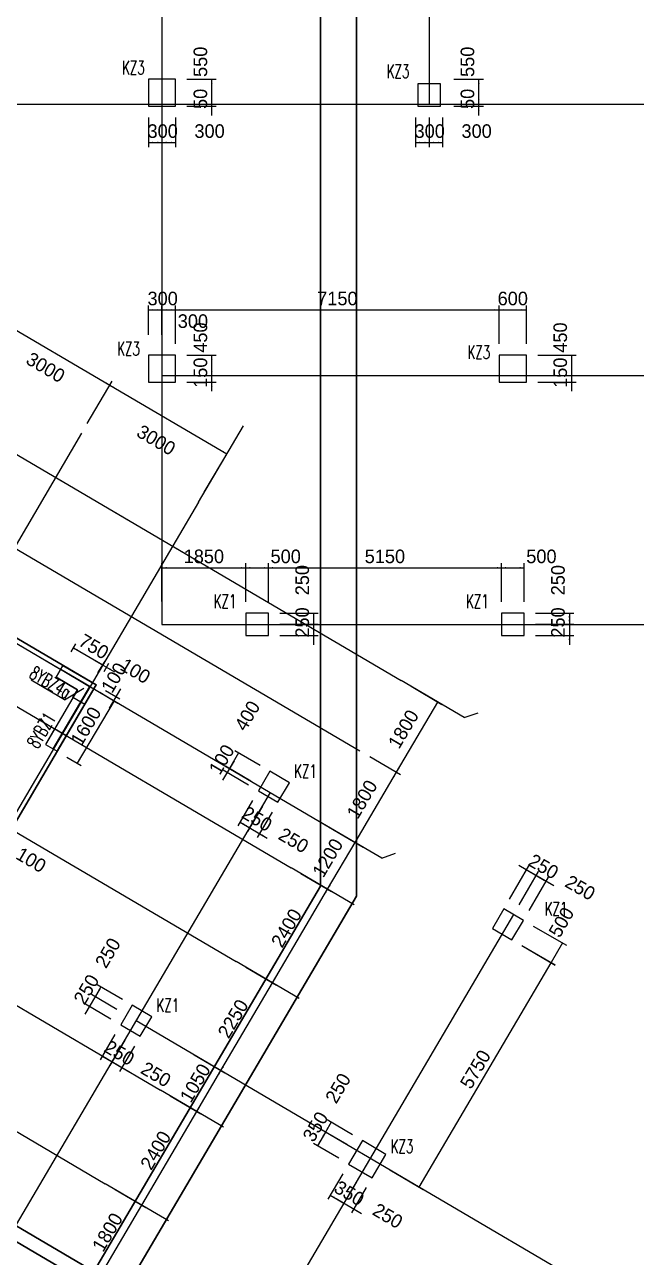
# Model space of a CAD drawing. Extents: x 387171 to 699106, y 11966 to 245688.
# Drawn here: x 631724 to 645238, y 153597 to 180842 of the extents above; entities that cross this region are included whole.
import ezdxf

# ---------------------------------------------------------------- set-up
doc = ezdxf.new("R2010")
doc.units = 0
doc.header["$LTSCALE"] = 100
doc.header["$MEASUREMENT"] = 0
for name, color, linetype in [('b边缘构件', 235, 'Continuous'), ('COLU', 7, 'Continuous'), ('DIM', 3, 'Continuous'), ('DOTE', 253, 'Continuous'), ('h后浇带', 51, 'Continuous'), ('L-AXIS', 3, 'Continuous'), ('NUM', 7, 'Continuous'), ('wall-主楼', 2, 'Continuous'), ('Y阴影', 254, 'Continuous'), ('小尺寸', 4, 'Continuous'), ('网格', 253, 'Continuous'), ('边缘构件标注', 1, 'Continuous')]:
    doc.layers.add(name, color=color, linetype=linetype)
doc.styles.add('hztxt', font='hztxt')
doc.styles.get("Standard").update_dxf_attribs({"font": 'standard'})
doc.dimstyles.get("Standard").update_dxf_attribs({"dimtxt": 300, "dimasz": 100, "dimexe": 100, "dimexo": 250, "dimgap": 100, "dimtad": 0, "dimtoh": 1, "dimdec": 0, "dimdsep": 46, "dimcen": 0.09, "dimclrt": 7, "dimadec": 0, "dimazin": 0, "dimtfac": 1, "dimtdec": 4, "dimtofl": 0, "dimtmove": 0, "dimatfit": 3, "dimfxl": 1, "dimtolj": 1, "dimtzin": 0, "dimarcsym": 0})

# ---------------------------------------------------------------- blocks, each defined once
blk = doc.blocks.new('*D4226')
at = {"layer": 'L-AXIS', "color": 0, "linetype": 'ByBlock', "lineweight": -2}
for p, q in [((634938, 157166), (635615, 156768)), ((634312, 154750), (635529, 156819)), ((633721, 155098), (634398, 154699))]:
    blk.add_line(p, q, dxfattribs=at)
for points in [[(635529, 156819), (635492, 156724), (635464, 156741)], [(634312, 154750), (634349, 154845), (634377, 154828)]]:
    blk.add_solid(points, dxfattribs=at)
at = {"layer": 'L-AXIS', "color": 7, "linetype": 'Continuous', "lineweight": -2, "insert": (634619, 155962), "char_height": 300, "width": 785, "attachment_point": 5, "rotation": 59.5454, "style": 'hztxt'}
blk.add_mtext('2400', dxfattribs=at)
blk = doc.blocks.new('*D2401')
at = {"layer": 'L-AXIS', "color": 0, "linetype": 'ByBlock', "lineweight": -2}
for p, q in [((633721, 155098), (634398, 154699)), ((633400, 153198), (634312, 154750)), ((632809, 153546), (633486, 153148))]:
    blk.add_line(p, q, dxfattribs=at)
for points in [[(634312, 154750), (634276, 154655), (634247, 154672)], [(633400, 153198), (633436, 153293), (633465, 153276)]]:
    blk.add_solid(points, dxfattribs=at)
at = {"layer": 'L-AXIS', "color": 7, "linetype": 'Continuous', "lineweight": -2, "insert": (633554, 154152), "char_height": 300, "width": 690, "attachment_point": 5, "rotation": 59.5454, "style": 'hztxt'}
blk.add_mtext('1800', dxfattribs=at)
blk = doc.blocks.new('*D2634')
at = {"layer": 'L-AXIS', "color": 0, "linetype": 'ByBlock', "lineweight": -2}
for p, q in [((633106, 172028), (633655, 172962)), ((633605, 172876), (636191, 171355)), ((635692, 170507), (636241, 171441))]:
    blk.add_line(p, q, dxfattribs=at)
for points in [[(633605, 172876), (633699, 172839), (633682, 172811)], [(636191, 171355), (636096, 171391), (636113, 171420)]]:
    blk.add_solid(points, dxfattribs=at)
at = {"layer": 'L-AXIS', "color": 7, "linetype": 'Continuous', "lineweight": -2, "insert": (634630, 171660), "char_height": 300, "width": 780, "attachment_point": 5, "rotation": 329.5454, "style": 'hztxt'}
blk.add_mtext('3000', dxfattribs=at)
blk = doc.blocks.new('*D2108')
at = {"layer": 'L-AXIS', "color": 0, "linetype": 'ByBlock', "lineweight": -2}
for p, q in [((630520, 173548), (631069, 174482)), ((631018, 174396), (633605, 172876)), ((633106, 172028), (633655, 172962))]:
    blk.add_line(p, q, dxfattribs=at)
for points in [[(631018, 174396), (631113, 174360), (631096, 174331)], [(633605, 172876), (633510, 172912), (633527, 172941)]]:
    blk.add_solid(points, dxfattribs=at)
at = {"layer": 'L-AXIS', "color": 7, "linetype": 'Continuous', "lineweight": -2, "insert": (632187, 173266), "char_height": 300, "width": 780, "attachment_point": 5, "rotation": 329.5454, "style": 'hztxt'}
blk.add_mtext('3000', dxfattribs=at)
blk = doc.blocks.new('*D715')
at = {"layer": 'L-AXIS', "color": 0, "linetype": 'ByBlock', "lineweight": -2}
for p, q in [((639347, 164666), (640024, 164268)), ((639026, 162767), (639938, 164319)), ((638435, 163114), (639112, 162716))]:
    blk.add_line(p, q, dxfattribs=at)
for points in [[(639938, 164319), (639902, 164224), (639873, 164241)], [(639026, 162767), (639062, 162861), (639091, 162845)]]:
    blk.add_solid(points, dxfattribs=at)
at = {"layer": 'L-AXIS', "color": 7, "linetype": 'Continuous', "lineweight": -2, "insert": (639180, 163720), "char_height": 300, "width": 690, "attachment_point": 5, "rotation": 59.5454, "style": 'hztxt'}
blk.add_mtext('1800', dxfattribs=at)
blk = doc.blocks.new('*D966')
at = {"layer": 'L-AXIS', "color": 0, "linetype": 'ByBlock', "lineweight": -2}
for p, q in [((638435, 163114), (639112, 162716)), ((638418, 161732), (639026, 162767)), ((637827, 162080), (638504, 161682))]:
    blk.add_line(p, q, dxfattribs=at)
for points in [[(639026, 162767), (638990, 162672), (638961, 162689)], [(638418, 161732), (638454, 161827), (638483, 161810)]]:
    blk.add_solid(points, dxfattribs=at)
at = {"layer": 'L-AXIS', "color": 7, "linetype": 'Continuous', "lineweight": -2, "insert": (638420, 162427), "char_height": 300, "width": 690, "attachment_point": 5, "rotation": 59.5454, "style": 'hztxt'}
blk.add_mtext('1200', dxfattribs=at)
blk = doc.blocks.new('*D1233')
at = {"layer": 'L-AXIS', "color": 0, "linetype": 'ByBlock', "lineweight": -2}
for p, q in [((637827, 162080), (638504, 161682)), ((637201, 159664), (638418, 161732)), ((636610, 160011), (637287, 159613))]:
    blk.add_line(p, q, dxfattribs=at)
for points in [[(638418, 161732), (638381, 161638), (638353, 161655)], [(637201, 159664), (637238, 159758), (637266, 159741)]]:
    blk.add_solid(points, dxfattribs=at)
at = {"layer": 'L-AXIS', "color": 7, "linetype": 'Continuous', "lineweight": -2, "insert": (637508, 160875), "char_height": 300, "width": 785, "attachment_point": 5, "rotation": 59.5454, "style": 'hztxt'}
blk.add_mtext('2400', dxfattribs=at)
blk = doc.blocks.new('*D1192')
at = {"layer": 'L-AXIS', "color": 0, "linetype": 'ByBlock', "lineweight": -2}
for p, q in [((636610, 160011), (637287, 159613)), ((636061, 157724), (637201, 159664)), ((635470, 158072), (636147, 157673))]:
    blk.add_line(p, q, dxfattribs=at)
for points in [[(637201, 159664), (637165, 159569), (637136, 159586)], [(636061, 157724), (636097, 157819), (636126, 157802)]]:
    blk.add_solid(points, dxfattribs=at)
at = {"layer": 'L-AXIS', "color": 7, "linetype": 'Continuous', "lineweight": -2, "insert": (636329, 158871), "char_height": 300, "width": 780, "attachment_point": 5, "rotation": 59.5454, "style": 'hztxt'}
blk.add_mtext('2250', dxfattribs=at)
blk = doc.blocks.new('*D3603')
at = {"layer": 'L-AXIS', "color": 0, "linetype": 'ByBlock', "lineweight": -2}
for p, q in [((635470, 158072), (636147, 157673)), ((635529, 156819), (636061, 157724)), ((634938, 157166), (635615, 156768))]:
    blk.add_line(p, q, dxfattribs=at)
for points in [[(636061, 157724), (636025, 157629), (635996, 157646)], [(635529, 156819), (635565, 156913), (635594, 156897)]]:
    blk.add_solid(points, dxfattribs=at)
at = {"layer": 'L-AXIS', "color": 7, "linetype": 'Continuous', "lineweight": -2, "insert": (635493, 157449), "char_height": 300, "width": 690, "attachment_point": 5, "rotation": 59.5454, "style": 'hztxt'}
blk.add_mtext('1050', dxfattribs=at)
blk = doc.blocks.new('*D3836')
at = {"layer": 'L-AXIS', "color": 0, "linetype": 'ByBlock', "lineweight": -2}
for p, q in [((640260, 166218), (640937, 165819)), ((639938, 164319), (640851, 165870)), ((639347, 164666), (640024, 164268))]:
    blk.add_line(p, q, dxfattribs=at)
for points in [[(640851, 165870), (640814, 165776), (640786, 165792)], [(639938, 164319), (639975, 164413), (640003, 164396)]]:
    blk.add_solid(points, dxfattribs=at)
at = {"layer": 'L-AXIS', "color": 7, "linetype": 'Continuous', "lineweight": -2, "insert": (640093, 165272), "char_height": 300, "width": 690, "attachment_point": 5, "rotation": 59.5454, "style": 'hztxt'}
blk.add_mtext('1800', dxfattribs=at)
blk = doc.blocks.new('*D789')
at = {"layer": '小尺寸', "color": 0, "linetype": 'ByBlock', "lineweight": -2}
for p, q in [((632748, 166980), (632852, 167157)), ((632802, 167071), (633448, 166691)), ((633344, 166514), (633499, 166777))]:
    blk.add_line(p, q, dxfattribs=at)
for points in [[(632802, 167071), (632896, 167035), (632879, 167006)], [(633448, 166691), (633354, 166727), (633370, 166756)]]:
    blk.add_solid(points, dxfattribs=at)
at = {"layer": '小尺寸', "color": 7, "linetype": 'Continuous', "lineweight": -2, "insert": (633252, 167096), "char_height": 300, "width": 566.67, "attachment_point": 5, "rotation": 329.5454, "style": 'hztxt'}
blk.add_mtext('750', dxfattribs=at)
blk = doc.blocks.new('*D1048')
at = {"layer": '小尺寸', "color": 0, "linetype": 'ByBlock', "lineweight": -2}
for p, q in [((633276, 166792), (633707, 166539)), ((633344, 166514), (633499, 166777)), ((633481, 166549), (633585, 166726))]:
    blk.add_line(p, q, dxfattribs=at)
for points in [[(633448, 166691), (633354, 166727), (633370, 166756)], [(633534, 166640), (633629, 166604), (633612, 166575)]]:
    blk.add_solid(points, dxfattribs=at)
at = {"layer": '小尺寸', "color": 7, "linetype": 'Continuous', "lineweight": -2, "insert": (634170, 166557), "char_height": 300, "width": 476.67, "attachment_point": 5, "rotation": 329.5454, "style": 'hztxt'}
blk.add_mtext('100', dxfattribs=at)
blk = doc.blocks.new('*D1308')
at = {"layer": '小尺寸', "color": 0, "linetype": 'ByBlock', "lineweight": -2}
for p, q in [((633375, 166090), (633776, 165854)), ((633511, 166125), (633827, 165940)), ((633842, 166163), (633589, 165732))]:
    blk.add_line(p, q, dxfattribs=at)
for points in [[(633741, 165990), (633777, 166085), (633806, 166068)], [(633690, 165904), (633654, 165810), (633625, 165826)]]:
    blk.add_solid(points, dxfattribs=at)
at = {"layer": '小尺寸', "color": 7, "linetype": 'Continuous', "lineweight": -2, "insert": (633697, 166409), "char_height": 300, "width": 476.67, "attachment_point": 5, "rotation": 59.5454, "style": 'hztxt'}
blk.add_mtext('100', dxfattribs=at)
blk = doc.blocks.new('*D3733')
at = {"layer": '小尺寸', "color": 0, "linetype": 'ByBlock', "lineweight": -2}
for p, q in [((633382, 166085), (633784, 165849)), ((633698, 165900), (632887, 164520)), ((632657, 164655), (632973, 164470))]:
    blk.add_line(p, q, dxfattribs=at)
for points in [[(633698, 165900), (633661, 165805), (633633, 165822)], [(632887, 164520), (632923, 164615), (632952, 164598)]]:
    blk.add_solid(points, dxfattribs=at)
at = {"layer": '小尺寸', "color": 7, "linetype": 'Continuous', "lineweight": -2, "insert": (633077, 165337), "char_height": 300, "width": 685, "attachment_point": 5, "rotation": 59.5454, "style": 'hztxt'}
blk.add_mtext('1600', dxfattribs=at)
blk = doc.blocks.new('*D2483')
at = {"layer": '小尺寸', "color": 0, "linetype": 'ByBlock', "lineweight": -2}
for p, q in [((631305, 162454), (630874, 162708)), ((631038, 162591), (631097, 162693)), ((631124, 162541), (631184, 162642))]:
    blk.add_line(p, q, dxfattribs=at)
for points in [[(631047, 162606), (630952, 162643), (630969, 162672)], [(631133, 162556), (631227, 162519), (631211, 162491)]]:
    blk.add_solid(points, dxfattribs=at)
at = {"layer": '小尺寸', "color": 7, "linetype": 'Continuous', "lineweight": -2, "insert": (631867, 162379), "char_height": 300, "width": 476.67, "attachment_point": 5, "rotation": 329.5454, "style": 'hztxt'}
blk.add_mtext('100', dxfattribs=at)
blk = doc.blocks.new('*D3680')
at = {"layer": 'DIM', "color": 0, "linetype": 'ByBlock', "lineweight": -2}
for p, q in [((636608, 168088), (636608, 168938)), ((637108, 168088), (637108, 168938)), ((636608, 168838), (637108, 168838))]:
    blk.add_line(p, q, dxfattribs=at)
for points in [[(636608, 168838), (636708, 168855), (636708, 168821)], [(637108, 168838), (637008, 168821), (637008, 168855)]]:
    blk.add_solid(points, dxfattribs=at)
at = {"layer": 'DIM', "color": 7, "linetype": 'Continuous', "lineweight": -2, "insert": (637491, 169088), "char_height": 300, "width": 566.67, "attachment_point": 5, "style": 'hztxt'}
blk.add_mtext('500', dxfattribs=at)
blk = doc.blocks.new('*D4164')
at = {"layer": 'DIM', "color": 0, "linetype": 'ByBlock', "lineweight": -2}
for p, q in [((637358, 167838), (638208, 167838)), ((638108, 167838), (638108, 167588)), ((637358, 167588), (638208, 167588))]:
    blk.add_line(p, q, dxfattribs=at)
for points in [[(638108, 167838), (638125, 167738), (638091, 167738)], [(638108, 167588), (638091, 167688), (638125, 167688)]]:
    blk.add_solid(points, dxfattribs=at)
at = {"layer": 'DIM', "color": 7, "linetype": 'Continuous', "lineweight": -2, "insert": (637858, 168564), "char_height": 300, "width": 566.67, "attachment_point": 5, "rotation": 90, "style": 'hztxt'}
blk.add_mtext('250', dxfattribs=at)
blk = doc.blocks.new('*D22')
at = {"layer": 'DIM', "color": 0, "linetype": 'ByBlock', "lineweight": -2}
for p, q in [((637358, 167588), (638208, 167588)), ((638108, 167788), (638108, 167138)), ((637358, 167338), (638208, 167338))]:
    blk.add_line(p, q, dxfattribs=at)
for points in [[(638108, 167588), (638091, 167688), (638125, 167688)], [(638108, 167338), (638125, 167238), (638091, 167238)]]:
    blk.add_solid(points, dxfattribs=at)
at = {"layer": 'DIM', "color": 7, "linetype": 'Continuous', "lineweight": -2, "insert": (637858, 167628), "char_height": 300, "width": 566.67, "attachment_point": 5, "rotation": 90, "style": 'hztxt'}
blk.add_mtext('250', dxfattribs=at)
blk = doc.blocks.new('*D2497')
at = {"layer": 'DIM', "color": 0, "linetype": 'ByBlock', "lineweight": -2}
for p, q in [((642258, 168088), (642258, 168938)), ((642758, 168088), (642758, 168938)), ((642258, 168838), (642758, 168838))]:
    blk.add_line(p, q, dxfattribs=at)
for points in [[(642258, 168838), (642358, 168855), (642358, 168821)], [(642758, 168838), (642658, 168821), (642658, 168855)]]:
    blk.add_solid(points, dxfattribs=at)
at = {"layer": 'DIM', "color": 7, "linetype": 'Continuous', "lineweight": -2, "insert": (643141, 169088), "char_height": 300, "width": 566.67, "attachment_point": 5, "style": 'hztxt'}
blk.add_mtext('500', dxfattribs=at)
blk = doc.blocks.new('*D2756')
at = {"layer": 'DIM', "color": 0, "linetype": 'ByBlock', "lineweight": -2}
for p, q in [((643008, 167838), (643858, 167838)), ((643758, 167838), (643758, 167588)), ((643008, 167588), (643858, 167588))]:
    blk.add_line(p, q, dxfattribs=at)
for points in [[(643758, 167838), (643775, 167738), (643741, 167738)], [(643758, 167588), (643741, 167688), (643775, 167688)]]:
    blk.add_solid(points, dxfattribs=at)
at = {"layer": 'DIM', "color": 7, "linetype": 'Continuous', "lineweight": -2, "insert": (643508, 168564), "char_height": 300, "width": 566.67, "attachment_point": 5, "rotation": 90, "style": 'hztxt'}
blk.add_mtext('250', dxfattribs=at)
blk = doc.blocks.new('*D2726')
at = {"layer": 'DIM', "color": 0, "linetype": 'ByBlock', "lineweight": -2}
for p, q in [((643008, 167588), (643858, 167588)), ((643758, 167788), (643758, 167138)), ((643008, 167338), (643858, 167338))]:
    blk.add_line(p, q, dxfattribs=at)
for points in [[(643758, 167588), (643741, 167688), (643775, 167688)], [(643758, 167338), (643775, 167238), (643741, 167238)]]:
    blk.add_solid(points, dxfattribs=at)
at = {"layer": 'DIM', "color": 7, "linetype": 'Continuous', "lineweight": -2, "insert": (643508, 167628), "char_height": 300, "width": 566.67, "attachment_point": 5, "rotation": 90, "style": 'hztxt'}
blk.add_mtext('250', dxfattribs=at)
blk = doc.blocks.new('*D2950')
at = {"layer": 'DIM', "color": 0, "linetype": 'ByBlock', "lineweight": -2}
for p, q in [((642208, 173788), (642208, 174638)), ((642208, 174538), (642808, 174538)), ((642808, 173788), (642808, 174638))]:
    blk.add_line(p, q, dxfattribs=at)
for points in [[(642208, 174538), (642308, 174555), (642308, 174521)], [(642808, 174538), (642708, 174521), (642708, 174555)]]:
    blk.add_solid(points, dxfattribs=at)
at = {"layer": 'DIM', "color": 7, "linetype": 'Continuous', "lineweight": -2, "insert": (642508, 174788), "char_height": 300, "width": 556.67, "attachment_point": 5, "style": 'hztxt'}
blk.add_mtext('600', dxfattribs=at)
blk = doc.blocks.new('*D3170')
at = {"layer": 'DIM', "color": 0, "linetype": 'ByBlock', "lineweight": -2}
for p, q in [((643058, 173538), (643908, 173538)), ((643808, 173538), (643808, 173088)), ((643058, 173088), (643908, 173088))]:
    blk.add_line(p, q, dxfattribs=at)
for points in [[(643808, 173538), (643825, 173438), (643791, 173438)], [(643808, 173088), (643791, 173188), (643825, 173188)]]:
    blk.add_solid(points, dxfattribs=at)
at = {"layer": 'DIM', "color": 7, "linetype": 'Continuous', "lineweight": -2, "insert": (643558, 173926), "char_height": 300, "width": 576.67, "attachment_point": 5, "rotation": 90, "style": 'hztxt'}
blk.add_mtext('450', dxfattribs=at)
blk = doc.blocks.new('*D1226')
at = {"layer": 'DIM', "color": 0, "linetype": 'ByBlock', "lineweight": -2}
for p, q in [((643808, 173288), (643808, 172738)), ((643058, 173088), (643908, 173088)), ((643058, 172938), (643908, 172938))]:
    blk.add_line(p, q, dxfattribs=at)
for points in [[(643808, 173088), (643791, 173188), (643825, 173188)], [(643808, 172938), (643825, 172838), (643791, 172838)]]:
    blk.add_solid(points, dxfattribs=at)
at = {"layer": 'DIM', "color": 7, "linetype": 'Continuous', "lineweight": -2, "insert": (643558, 173149), "char_height": 300, "width": 476.67, "attachment_point": 5, "rotation": 90, "style": 'hztxt'}
blk.add_mtext('150', dxfattribs=at)
blk = doc.blocks.new('*D1912')
at = {"layer": 'DIM', "color": 0, "linetype": 'ByBlock', "lineweight": -2}
for p, q in [((636451, 164745), (636248, 164400)), ((636925, 164466), (636365, 164795)), ((636723, 164121), (636162, 164451))]:
    blk.add_line(p, q, dxfattribs=at)
for points in [[(636451, 164745), (636415, 164650), (636386, 164667)], [(636248, 164400), (636285, 164495), (636313, 164478)]]:
    blk.add_solid(points, dxfattribs=at)
at = {"layer": 'DIM', "color": 7, "linetype": 'Continuous', "lineweight": -2, "insert": (636644, 165567), "char_height": 300, "width": 576.67, "attachment_point": 5, "rotation": 59.5454, "style": 'hztxt'}
blk.add_mtext('400', dxfattribs=at)
blk = doc.blocks.new('*D2169')
at = {"layer": 'DIM', "color": 0, "linetype": 'ByBlock', "lineweight": -2}
for p, q in [((636350, 164572), (636096, 164141)), ((636672, 164035), (636112, 164364)), ((636723, 164121), (636162, 164451))]:
    blk.add_line(p, q, dxfattribs=at)
for points in [[(636198, 164314), (636161, 164219), (636133, 164236)], [(636248, 164400), (636285, 164495), (636313, 164478)]]:
    blk.add_solid(points, dxfattribs=at)
at = {"layer": 'DIM', "color": 7, "linetype": 'Continuous', "lineweight": -2, "insert": (636077, 164601), "char_height": 300, "width": 476.67, "attachment_point": 5, "rotation": 59.5454, "style": 'hztxt'}
blk.add_mtext('100', dxfattribs=at)
blk = doc.blocks.new('*D2380')
at = {"layer": 'DIM', "color": 0, "linetype": 'ByBlock', "lineweight": -2}
for p, q in [((636761, 163693), (636431, 163132)), ((636976, 163566), (636647, 163006)), ((636482, 163219), (636697, 163092))]:
    blk.add_line(p, q, dxfattribs=at)
for points in [[(636482, 163219), (636576, 163182), (636560, 163154)], [(636697, 163092), (636603, 163128), (636620, 163157)]]:
    blk.add_solid(points, dxfattribs=at)
at = {"layer": 'DIM', "color": 7, "linetype": 'Continuous', "lineweight": -2, "insert": (636859, 163287), "char_height": 300, "width": 566.67, "attachment_point": 5, "rotation": 329.5454, "style": 'hztxt'}
blk.add_mtext('250', dxfattribs=at)
blk = doc.blocks.new('*D2618')
at = {"layer": 'DIM', "color": 0, "linetype": 'ByBlock', "lineweight": -2}
for p, q in [((636976, 163566), (636647, 163006)), ((637192, 163439), (636862, 162879)), ((636525, 163193), (637085, 162864))]:
    blk.add_line(p, q, dxfattribs=at)
for points in [[(636697, 163092), (636603, 163128), (636620, 163157)], [(636913, 162965), (637008, 162929), (636991, 162900)]]:
    blk.add_solid(points, dxfattribs=at)
at = {"layer": 'DIM', "color": 7, "linetype": 'Continuous', "lineweight": -2, "insert": (637666, 162813), "char_height": 300, "width": 566.67, "attachment_point": 5, "rotation": 329.5454, "style": 'hztxt'}
blk.add_mtext('250', dxfattribs=at)
blk = doc.blocks.new('*D1768')
at = {"layer": 'DIM', "color": 0, "linetype": 'ByBlock', "lineweight": -2}
for p, q in [((642438, 161515), (642862, 162249)), ((642639, 162262), (643202, 161937)), ((642652, 161386), (643078, 162124))]:
    blk.add_line(p, q, dxfattribs=at)
for points in [[(642812, 162162), (642717, 162198), (642734, 162227)], [(643028, 162037), (643123, 162002), (643107, 161973)]]:
    blk.add_solid(points, dxfattribs=at)
at = {"layer": 'DIM', "color": 7, "linetype": 'Continuous', "lineweight": -2, "insert": (643188, 162234), "char_height": 300, "width": 566.67, "attachment_point": 5, "rotation": 330, "style": 'hztxt'}
blk.add_mtext('250', dxfattribs=at)
blk = doc.blocks.new('*D2010')
at = {"layer": 'DIM', "color": 0, "linetype": 'ByBlock', "lineweight": -2}
for p, q in [((642960, 160920), (643695, 160496)), ((642707, 160489), (643445, 160063)), ((643608, 160546), (643358, 160113))]:
    blk.add_line(p, q, dxfattribs=at)
for points in [[(643608, 160546), (643573, 160451), (643544, 160467)], [(643358, 160113), (643394, 160208), (643423, 160191)]]:
    blk.add_solid(points, dxfattribs=at)
at = {"layer": 'DIM', "color": 7, "linetype": 'Continuous', "lineweight": -2, "insert": (643583, 161003), "char_height": 300, "width": 566.67, "attachment_point": 5, "rotation": 60, "style": 'hztxt'}
blk.add_mtext('500', dxfattribs=at)
blk = doc.blocks.new('*D2563')
at = {"layer": 'DIM', "color": 0, "linetype": 'ByBlock', "lineweight": -2}
for p, q in [((634458, 173988), (634458, 174638)), ((634458, 174538), (634758, 174538)), ((634758, 173988), (634758, 174638))]:
    blk.add_line(p, q, dxfattribs=at)
for points in [[(634458, 174538), (634558, 174555), (634558, 174521)], [(634758, 174538), (634658, 174521), (634658, 174555)]]:
    blk.add_solid(points, dxfattribs=at)
at = {"layer": 'DIM', "color": 7, "linetype": 'Continuous', "lineweight": -2, "insert": (634773, 174788), "char_height": 300, "width": 566.67, "attachment_point": 5, "style": 'hztxt'}
blk.add_mtext('300', dxfattribs=at)
blk = doc.blocks.new('*D561')
at = {"layer": 'DIM', "color": 0, "linetype": 'ByBlock', "lineweight": -2}
for p, q in [((634758, 173988), (634758, 174638)), ((634758, 174538), (635058, 174538)), ((635058, 173988), (635058, 174638))]:
    blk.add_line(p, q, dxfattribs=at)
for points in [[(634758, 174538), (634858, 174555), (634858, 174521)], [(635058, 174538), (634958, 174521), (634958, 174555)]]:
    blk.add_solid(points, dxfattribs=at)
at = {"layer": 'DIM', "color": 7, "linetype": 'Continuous', "lineweight": -2, "insert": (635441, 174288), "char_height": 300, "width": 566.67, "attachment_point": 5, "style": 'hztxt'}
blk.add_mtext('300', dxfattribs=at)
blk = doc.blocks.new('*D787')
at = {"layer": 'DIM', "color": 0, "linetype": 'ByBlock', "lineweight": -2}
for p, q in [((635858, 172738), (635858, 173288)), ((635308, 173088), (635958, 173088)), ((635308, 172938), (635958, 172938))]:
    blk.add_line(p, q, dxfattribs=at)
for points in [[(635858, 173088), (635841, 173188), (635875, 173188)], [(635858, 172938), (635875, 172838), (635841, 172838)]]:
    blk.add_solid(points, dxfattribs=at)
at = {"layer": 'DIM', "color": 7, "linetype": 'Continuous', "lineweight": -2, "insert": (635608, 173149), "char_height": 300, "width": 476.67, "attachment_point": 5, "rotation": 90, "style": 'hztxt'}
blk.add_mtext('150', dxfattribs=at)
blk = doc.blocks.new('*D1341')
at = {"layer": 'DIM', "color": 0, "linetype": 'ByBlock', "lineweight": -2}
for p, q in [((635308, 173538), (635958, 173538)), ((635858, 173088), (635858, 173538)), ((635308, 173088), (635958, 173088))]:
    blk.add_line(p, q, dxfattribs=at)
for points in [[(635858, 173538), (635875, 173438), (635841, 173438)], [(635858, 173088), (635841, 173188), (635875, 173188)]]:
    blk.add_solid(points, dxfattribs=at)
at = {"layer": 'DIM', "color": 7, "linetype": 'Continuous', "lineweight": -2, "insert": (635608, 173926), "char_height": 300, "width": 576.67, "attachment_point": 5, "rotation": 90, "style": 'hztxt'}
blk.add_mtext('450', dxfattribs=at)
blk = doc.blocks.new('*D530')
at = {"layer": 'DIM', "color": 0, "linetype": 'ByBlock', "lineweight": -2}
for p, q in [((633757, 159078), (633197, 159408)), ((633410, 159573), (633283, 159357)), ((633884, 159294), (633324, 159623))]:
    blk.add_line(p, q, dxfattribs=at)
for points in [[(633283, 159357), (633320, 159452), (633348, 159435)], [(633410, 159573), (633374, 159478), (633345, 159495)]]:
    blk.add_solid(points, dxfattribs=at)
at = {"layer": 'DIM', "color": 7, "linetype": 'Continuous', "lineweight": -2, "insert": (633563, 160326), "char_height": 300, "width": 566.67, "attachment_point": 5, "rotation": 59.5454, "style": 'hztxt'}
blk.add_mtext('250', dxfattribs=at)
blk = doc.blocks.new('*D3052')
at = {"layer": 'DIM', "color": 0, "linetype": 'ByBlock', "lineweight": -2}
for p, q in [((633385, 159530), (633055, 158969)), ((633757, 159078), (633197, 159408)), ((633631, 158863), (633070, 159192))]:
    blk.add_line(p, q, dxfattribs=at)
for points in [[(633283, 159357), (633320, 159452), (633348, 159435)], [(633157, 159142), (633120, 159047), (633092, 159064)]]:
    blk.add_solid(points, dxfattribs=at)
at = {"layer": 'DIM', "color": 7, "linetype": 'Continuous', "lineweight": -2, "insert": (633088, 159519), "char_height": 300, "width": 566.67, "attachment_point": 5, "rotation": 59.5454, "style": 'hztxt'}
blk.add_mtext('250', dxfattribs=at)
blk = doc.blocks.new('*D3241')
at = {"layer": 'DIM', "color": 0, "linetype": 'ByBlock', "lineweight": -2}
for p, q in [((633719, 158521), (633390, 157960)), ((633935, 158394), (633606, 157834)), ((633441, 158046), (633656, 157920))]:
    blk.add_line(p, q, dxfattribs=at)
for points in [[(633441, 158046), (633535, 158010), (633518, 157981)], [(633656, 157920), (633562, 157956), (633578, 157985)]]:
    blk.add_solid(points, dxfattribs=at)
at = {"layer": 'DIM', "color": 7, "linetype": 'Continuous', "lineweight": -2, "insert": (633818, 158115), "char_height": 300, "width": 566.67, "attachment_point": 5, "rotation": 329.5454, "style": 'hztxt'}
blk.add_mtext('250', dxfattribs=at)
blk = doc.blocks.new('*D3479')
at = {"layer": 'DIM', "color": 0, "linetype": 'ByBlock', "lineweight": -2}
for p, q in [((633935, 158394), (633606, 157834)), ((634150, 158267), (633821, 157707)), ((633484, 158021), (634044, 157692))]:
    blk.add_line(p, q, dxfattribs=at)
for points in [[(633656, 157920), (633562, 157956), (633578, 157985)], [(633872, 157793), (633966, 157757), (633949, 157728)]]:
    blk.add_solid(points, dxfattribs=at)
at = {"layer": 'DIM', "color": 7, "linetype": 'Continuous', "lineweight": -2, "insert": (634625, 157640), "char_height": 300, "width": 566.67, "attachment_point": 5, "rotation": 329.5454, "style": 'hztxt'}
blk.add_mtext('250', dxfattribs=at)
blk = doc.blocks.new('*D2449')
at = {"layer": 'DIM', "color": 0, "linetype": 'ByBlock', "lineweight": -2}
for p, q in [((638843, 156088), (638283, 156417)), ((638496, 156582), (638369, 156367)), ((638970, 156303), (638410, 156633))]:
    blk.add_line(p, q, dxfattribs=at)
for points in [[(638369, 156367), (638406, 156461), (638434, 156444)], [(638496, 156582), (638460, 156488), (638431, 156504)]]:
    blk.add_solid(points, dxfattribs=at)
at = {"layer": 'DIM', "color": 7, "linetype": 'Continuous', "lineweight": -2, "insert": (638649, 157335), "char_height": 300, "width": 566.67, "attachment_point": 5, "rotation": 59.5454, "style": 'hztxt'}
blk.add_mtext('250', dxfattribs=at)
blk = doc.blocks.new('*D2711')
at = {"layer": 'DIM', "color": 0, "linetype": 'ByBlock', "lineweight": -2}
for p, q in [((638843, 156088), (638283, 156417)), ((638369, 156367), (638192, 156065)), ((638666, 155786), (638106, 156116))]:
    blk.add_line(p, q, dxfattribs=at)
for points in [[(638192, 156065), (638228, 156160), (638257, 156143)], [(638369, 156367), (638333, 156272), (638304, 156289)]]:
    blk.add_solid(points, dxfattribs=at)
at = {"layer": 'DIM', "color": 7, "linetype": 'Continuous', "lineweight": -2, "insert": (638149, 156485), "char_height": 300, "width": 566.67, "attachment_point": 5, "rotation": 59.5454, "style": 'hztxt'}
blk.add_mtext('350', dxfattribs=at)
blk = doc.blocks.new('*D2632')
at = {"layer": 'DIM', "color": 0, "linetype": 'ByBlock', "lineweight": -2}
for p, q in [((638755, 155444), (638425, 154884)), ((639056, 155267), (638727, 154706)), ((638476, 154970), (638778, 154792))]:
    blk.add_line(p, q, dxfattribs=at)
for points in [[(638476, 154970), (638571, 154934), (638554, 154905)], [(638778, 154792), (638683, 154829), (638700, 154857)]]:
    blk.add_solid(points, dxfattribs=at)
at = {"layer": 'DIM', "color": 7, "linetype": 'Continuous', "lineweight": -2, "insert": (638896, 155013), "char_height": 300, "width": 566.67, "attachment_point": 5, "rotation": 329.5454, "style": 'hztxt'}
blk.add_mtext('350', dxfattribs=at)
blk = doc.blocks.new('*D643')
at = {"layer": 'DIM', "color": 0, "linetype": 'ByBlock', "lineweight": -2}
for p, q in [((639056, 155267), (638727, 154706)), ((639272, 155140), (638943, 154580)), ((638605, 154894), (639166, 154564))]:
    blk.add_line(p, q, dxfattribs=at)
for points in [[(638778, 154792), (638683, 154829), (638700, 154857)], [(638993, 154666), (639088, 154629), (639071, 154601)]]:
    blk.add_solid(points, dxfattribs=at)
at = {"layer": 'DIM', "color": 7, "linetype": 'Continuous', "lineweight": -2, "insert": (639746, 154513), "char_height": 300, "width": 566.67, "attachment_point": 5, "rotation": 329.5454, "style": 'hztxt'}
blk.add_mtext('250', dxfattribs=at)
blk = doc.blocks.new('*D2684')
at = {"layer": 'DIM', "color": 0, "linetype": 'ByBlock', "lineweight": -2}
for p, q in [((634458, 178788), (634458, 178138)), ((634758, 178788), (634758, 178138)), ((634458, 178238), (634758, 178238))]:
    blk.add_line(p, q, dxfattribs=at)
for points in [[(634458, 178238), (634558, 178255), (634558, 178221)], [(634758, 178238), (634658, 178221), (634658, 178255)]]:
    blk.add_solid(points, dxfattribs=at)
at = {"layer": 'DIM', "color": 7, "linetype": 'Continuous', "lineweight": -2, "insert": (634773, 178488), "char_height": 300, "width": 566.67, "attachment_point": 5, "style": 'hztxt'}
blk.add_mtext('300', dxfattribs=at)
blk = doc.blocks.new('*D2655')
at = {"layer": 'DIM', "color": 0, "linetype": 'ByBlock', "lineweight": -2}
for p, q in [((634758, 178788), (634758, 178138)), ((635058, 178788), (635058, 178138)), ((634758, 178238), (635058, 178238))]:
    blk.add_line(p, q, dxfattribs=at)
for points in [[(634758, 178238), (634858, 178255), (634858, 178221)], [(635058, 178238), (634958, 178221), (634958, 178255)]]:
    blk.add_solid(points, dxfattribs=at)
at = {"layer": 'DIM', "color": 7, "linetype": 'Continuous', "lineweight": -2, "insert": (635809, 178488), "char_height": 300, "width": 566.67, "attachment_point": 5, "style": 'hztxt'}
blk.add_mtext('300', dxfattribs=at)
blk = doc.blocks.new('*D628')
at = {"layer": 'DIM', "color": 0, "linetype": 'ByBlock', "lineweight": -2}
for p, q in [((635858, 178838), (635858, 179288)), ((635308, 179088), (635958, 179088)), ((635308, 179038), (635958, 179038))]:
    blk.add_line(p, q, dxfattribs=at)
for points in [[(635858, 179088), (635841, 179188), (635875, 179188)], [(635858, 179038), (635875, 178938), (635841, 178938)]]:
    blk.add_solid(points, dxfattribs=at)
at = {"layer": 'DIM', "color": 7, "linetype": 'Continuous', "lineweight": -2, "insert": (635608, 179202), "char_height": 300, "width": 353.33, "attachment_point": 5, "rotation": 90, "style": 'hztxt'}
blk.add_mtext('50', dxfattribs=at)
blk = doc.blocks.new('*D880')
at = {"layer": 'DIM', "color": 0, "linetype": 'ByBlock', "lineweight": -2}
for p, q in [((635308, 179638), (635958, 179638)), ((635858, 179088), (635858, 179638)), ((635308, 179088), (635958, 179088))]:
    blk.add_line(p, q, dxfattribs=at)
for points in [[(635858, 179638), (635875, 179538), (635841, 179538)], [(635858, 179088), (635841, 179188), (635875, 179188)]]:
    blk.add_solid(points, dxfattribs=at)
at = {"layer": 'DIM', "color": 7, "linetype": 'Continuous', "lineweight": -2, "insert": (635608, 180021), "char_height": 300, "width": 566.67, "attachment_point": 5, "rotation": 90, "style": 'hztxt'}
blk.add_mtext('550', dxfattribs=at)
blk = doc.blocks.new('*D3914')
at = {"layer": 'DIM', "color": 0, "linetype": 'ByBlock', "lineweight": -2}
for p, q in [((640358, 178788), (640358, 178138)), ((640658, 178788), (640658, 178138)), ((640358, 178238), (640658, 178238))]:
    blk.add_line(p, q, dxfattribs=at)
for points in [[(640358, 178238), (640458, 178255), (640458, 178221)], [(640658, 178238), (640558, 178221), (640558, 178255)]]:
    blk.add_solid(points, dxfattribs=at)
at = {"layer": 'DIM', "color": 7, "linetype": 'Continuous', "lineweight": -2, "insert": (640673, 178488), "char_height": 300, "width": 566.67, "attachment_point": 5, "style": 'hztxt'}
blk.add_mtext('300', dxfattribs=at)
blk = doc.blocks.new('*D4121')
at = {"layer": 'DIM', "color": 0, "linetype": 'ByBlock', "lineweight": -2}
for p, q in [((640658, 178788), (640658, 178138)), ((640958, 178788), (640958, 178138)), ((640658, 178238), (640958, 178238))]:
    blk.add_line(p, q, dxfattribs=at)
for points in [[(640658, 178238), (640758, 178255), (640758, 178221)], [(640958, 178238), (640858, 178221), (640858, 178255)]]:
    blk.add_solid(points, dxfattribs=at)
at = {"layer": 'DIM', "color": 7, "linetype": 'Continuous', "lineweight": -2, "insert": (641709, 178488), "char_height": 300, "width": 566.67, "attachment_point": 5, "style": 'hztxt'}
blk.add_mtext('300', dxfattribs=at)
blk = doc.blocks.new('*D4093')
at = {"layer": 'DIM', "color": 0, "linetype": 'ByBlock', "lineweight": -2}
for p, q in [((641758, 178838), (641758, 179288)), ((641208, 179088), (641858, 179088)), ((641208, 179038), (641858, 179038))]:
    blk.add_line(p, q, dxfattribs=at)
for points in [[(641758, 179088), (641741, 179188), (641775, 179188)], [(641758, 179038), (641775, 178938), (641741, 178938)]]:
    blk.add_solid(points, dxfattribs=at)
at = {"layer": 'DIM', "color": 7, "linetype": 'Continuous', "lineweight": -2, "insert": (641508, 179202), "char_height": 300, "width": 353.33, "attachment_point": 5, "rotation": 90, "style": 'hztxt'}
blk.add_mtext('50', dxfattribs=at)
blk = doc.blocks.new('*D2199')
at = {"layer": 'DIM', "color": 0, "linetype": 'ByBlock', "lineweight": -2}
for p, q in [((641208, 179638), (641858, 179638)), ((641758, 179088), (641758, 179638)), ((641208, 179088), (641858, 179088))]:
    blk.add_line(p, q, dxfattribs=at)
for points in [[(641758, 179638), (641775, 179538), (641741, 179538)], [(641758, 179088), (641741, 179188), (641775, 179188)]]:
    blk.add_solid(points, dxfattribs=at)
at = {"layer": 'DIM', "color": 7, "linetype": 'Continuous', "lineweight": -2, "insert": (641508, 180021), "char_height": 300, "width": 566.67, "attachment_point": 5, "rotation": 90, "style": 'hztxt'}
blk.add_mtext('550', dxfattribs=at)
blk = doc.blocks.new('*D2385')
at = {"layer": 'DIM', "color": 0, "linetype": 'ByBlock', "lineweight": -2}
for p, q in [((634758, 168094), (634758, 168938)), ((636608, 168088), (636608, 168938)), ((634758, 168838), (636608, 168838))]:
    blk.add_line(p, q, dxfattribs=at)
for points in [[(634758, 168838), (634858, 168855), (634858, 168821)], [(636608, 168838), (636508, 168821), (636508, 168855)]]:
    blk.add_solid(points, dxfattribs=at)
at = {"layer": 'DIM', "color": 7, "linetype": 'Continuous', "lineweight": -2, "insert": (635683, 169088), "char_height": 300, "width": 690, "attachment_point": 5, "style": 'hztxt'}
blk.add_mtext('1850', dxfattribs=at)
blk = doc.blocks.new('*D2612')
at = {"layer": 'DIM', "color": 0, "linetype": 'ByBlock', "lineweight": -2}
for p, q in [((637108, 168088), (637108, 168938)), ((642258, 168088), (642258, 168938)), ((637108, 168838), (642258, 168838))]:
    blk.add_line(p, q, dxfattribs=at)
for points in [[(637108, 168838), (637208, 168855), (637208, 168821)], [(642258, 168838), (642158, 168821), (642158, 168855)]]:
    blk.add_solid(points, dxfattribs=at)
at = {"layer": 'DIM', "color": 7, "linetype": 'Continuous', "lineweight": -2, "insert": (639683, 169088), "char_height": 300, "width": 775, "attachment_point": 5, "style": 'hztxt'}
blk.add_mtext('5150', dxfattribs=at)
blk = doc.blocks.new('*D4059')
at = {"layer": 'DIM', "color": 0, "linetype": 'ByBlock', "lineweight": -2}
for p, q in [((642652, 161386), (643078, 162124)), ((642855, 162137), (643418, 161812)), ((642869, 161261), (643295, 161999))]:
    blk.add_line(p, q, dxfattribs=at)
for points in [[(643028, 162037), (642934, 162073), (642950, 162102)], [(643245, 161912), (643340, 161877), (643323, 161848)]]:
    blk.add_solid(points, dxfattribs=at)
at = {"layer": 'DIM', "color": 7, "linetype": 'Continuous', "lineweight": -2, "insert": (643999, 161766), "char_height": 300, "width": 566.67, "attachment_point": 5, "rotation": 330, "style": 'hztxt'}
blk.add_mtext('250', dxfattribs=at)
blk = doc.blocks.new('*D564')
at = {"layer": 'DIM', "color": 0, "linetype": 'ByBlock', "lineweight": -2}
for p, q in [((642706, 160487), (643442, 160054)), ((640441, 155148), (643356, 160105)), ((639792, 155530), (640527, 155098))]:
    blk.add_line(p, q, dxfattribs=at)
for points in [[(643356, 160105), (643319, 160010), (643291, 160027)], [(640441, 155148), (640477, 155243), (640506, 155226)]]:
    blk.add_solid(points, dxfattribs=at)
at = {"layer": 'DIM', "color": 7, "linetype": 'Continuous', "lineweight": -2, "insert": (641683, 157753), "char_height": 300, "width": 780, "attachment_point": 5, "rotation": 59.5454, "style": 'hztxt'}
blk.add_mtext('5750', dxfattribs=at)
blk = doc.blocks.new('*D1635')
at = {"layer": 'DIM', "color": 0, "linetype": 'ByBlock', "lineweight": -2}
for p, q in [((635058, 173788), (635058, 174638)), ((635058, 174538), (642208, 174538)), ((642208, 173788), (642208, 174638))]:
    blk.add_line(p, q, dxfattribs=at)
for points in [[(635058, 174538), (635158, 174555), (635158, 174521)], [(642208, 174538), (642108, 174521), (642108, 174555)]]:
    blk.add_solid(points, dxfattribs=at)
at = {"layer": 'DIM', "color": 7, "linetype": 'Continuous', "lineweight": -2, "insert": (638633, 174788), "char_height": 300, "width": 775, "attachment_point": 5, "style": 'hztxt'}
blk.add_mtext('7150', dxfattribs=at)
blk = doc.blocks.new('后浇带现场')
at = {"color": 6, "lineweight": 30}
for points in [[(821257, 720830), (821257, 688843), (805860, 662656), (825600, 651049), (814026, 631365), (812236, 611185), (845904, 608199)], [(822057, 720830), (822057, 688625), (806955, 662940), (826695, 651333), (814807, 631115), (813104, 611911), (845975, 608996)]]:
    blk.add_lwpolyline(points, dxfattribs=at)
at = {"layer": 'h后浇带', "color": 1}
for p, q in [((821257, 720830), (821257, 688843)), ((822057, 720830), (822057, 688625)), ((805860, 662656), (821257, 688843)), ((806549, 662251), (822057, 688625))]:
    blk.add_line(p, q, dxfattribs=at)

msp = doc.modelspace()

# ---------------------------------------------------------------- hatches: boundary and pattern name
at = {"layer": 'Y阴影'}
h = msp.add_hatch(dxfattribs=at)
h.set_pattern_fill('ANSI31', color=256, scale=25, angle=-30.45463, style=0)
h.set_pattern_definition([])
h.paths.add_polyline_path([(633303.5, 166247.5), (633050.1, 165816.5), (632791.5, 165968.6), (632892.9, 166141), (632418.7, 166419.7), (632570.8, 166678.3)], flags=0)
h = msp.add_hatch(dxfattribs=at)
h.set_pattern_fill('ANSI31', color=256, scale=25, angle=-30.45463, style=0)
h.set_pattern_definition([])
h.paths.add_polyline_path([(632386, 165278.9), (632183.3, 164934.1), (632441.9, 164782.1), (632644.6, 165126.9)], flags=0)

# ---------------------------------------------------------------- linework, layer by layer
at = {"color": 6, "lineweight": 30}
msp.add_lwpolyline([(611161.6, 168246), (624436.4, 160440.7), (623524.5, 158888.8), (626802, 156961.7), (628930.7, 160582.3), (629706.6, 160126.1), (633303.1, 166247.8), (625803.9, 170657.2), (626716.2, 172208.8), (624819.7, 173323.9), (625782.8, 174961.8), (623196.7, 176482.4), (622233.6, 174844.5), (620337.2, 175959.6), (619424.8, 174407.9), (609339.1, 180338.1)], dxfattribs=at)
at = {"color": 5, "lineweight": 30}
msp.add_lwpolyline([(629858.6, 160384.7), (630462, 160029.9), (628331.7, 156406.6), (630034, 155409.3), (629932.7, 155236.9), (633251.5, 153285.5), (633099.4, 153026.9), (629349.6, 155231.8), (629451, 155404.2), (626801.9, 156961.7), (626954, 157220.3), (628074.7, 156561.4), (630051.4, 159923.3), (629706.5, 160126), (629858.6, 160384.7)], dxfattribs=at)
at = {"layer": 'b边缘构件'}
for points in [[(633303.5, 166247.5), (633050.1, 165816.5), (632791.5, 165968.6), (632892.9, 166141), (632418.7, 166419.7), (632570.8, 166678.3), (633303.5, 166247.5)], [(632386, 165278.9), (632183.3, 164934.1), (632441.9, 164782.1), (632644.6, 165126.9), (632386, 165278.9)]]:
    msp.add_lwpolyline(points, dxfattribs=at)
at = {"layer": 'COLU'}
for points in [[(634458.1, 179037.9), (635058.1, 179037.9), (635058.1, 179637.9), (634458.1, 179637.9)], [(640408.1, 179037.9), (640908.1, 179037.9), (640908.1, 179537.9), (640408.1, 179537.9)], [(634458.1, 172937.9), (635058.1, 172937.9), (635058.1, 173537.9), (634458.1, 173537.9)], [(642208.1, 172937.9), (642808.1, 172937.9), (642808.1, 173537.9), (642208.1, 173537.9)], [(636608.1, 167337.9), (637108.1, 167337.9), (637108.1, 167837.9), (636608.1, 167837.9)], [(642258.1, 167337.9), (642758.1, 167337.9), (642758.1, 167837.9), (642258.1, 167837.9)], [(636887.3, 163908.3), (637318.3, 163654.9), (637571.8, 164085.9), (637140.8, 164339.3)], [(642059.5, 160867.2), (642490.5, 160613.7), (642744, 161044.8), (642312.9, 161298.2)], [(633846.2, 158736.1), (634277.2, 158482.7), (634530.6, 158913.7), (634099.6, 159167.1)], [(638881.5, 155659.5), (639398.7, 155355.4), (639702.8, 155872.6), (639185.6, 156176.7)]]:
    msp.add_lwpolyline(points, close=True, dxfattribs=at)
at = {"layer": 'DOTE'}
for p, q in [((634758.1, 216271.9), (634758.1, 167587.9)), ((640658.1, 216289.7), (640658.1, 179087.9)), ((591333.7, 194985.1), (636237, 168582.9)), ((589509, 191881.8), (639200.8, 162664)), ((596515.9, 183585.7), (636394.7, 160137.8)), ((645210.3, 146254), (583882.9, 182313.2)), ((620208.1, 179087.9), (664518.6, 179087.9)), ((623267.7, 176208.6), (640044, 166344.4)), ((620458.9, 175772), (639131.7, 164792.8)), ((618938.3, 173185.9), (637611.1, 162206.7)), ((634758.1, 173087.9), (664518.6, 173087.9)), ((632979.2, 171812.1), (627995.6, 163336.2)), ((635565.3, 170291.5), (626684.5, 155187.6)), ((611126.1, 168382.9), (633505.6, 155224.2)), ((634758.1, 167587.9), (664518.6, 167587.9)), ((623337.5, 140370.3), (637153.5, 163867.8)), ((625790.2, 162544.8), (634722, 157293.1)), ((622000.8, 126259.2), (642528.4, 161171.5)), ((647484.8, 151006.9), (634188.4, 158824.9))]:
    msp.add_line(p, q, dxfattribs=at)
at = {"layer": 'L-AXIS'}
for p, q in [((635565.3, 170291.5), (636555.9, 171976.3)), ((641437.2, 165525.3), (640044, 166344.4)), ((641437.2, 165525.3), (641741.7, 165629.8)), ((639612.5, 162422), (638219.3, 163241.1)), ((639612.5, 162422), (639917.1, 162526.5)), ((639004.3, 161387.5), (637611.1, 162206.7)), ((637787.9, 159318.6), (636394.7, 160137.8)), ((636115.2, 156473.9), (634722, 157293.1)), ((634898.8, 154405.1), (633505.6, 155224.2))]:
    msp.add_line(p, q, dxfattribs=at)
at = {"layer": 'wall-主楼'}
msp.add_lwpolyline([(632892.9, 166141), (632183.3, 164934.1), (632441.9, 164782.1), (633303.5, 166247.5), (632570.8, 166678.4), (632418.7, 166419.7)], close=True, dxfattribs=at)
at = {"layer": '网格'}
for p, q in [((631227.1, 167352.4), (632520.1, 166592.1)), ((632512.5, 166596.6), (633159, 166216.5)), ((633166.6, 166212), (632520.1, 166592.1)), ((632355.7, 164832.8), (633166.6, 166212))]:
    msp.add_line(p, q, dxfattribs=at)
at = {"layer": '边缘构件标注', "color": 200}
for q in [(631870.9, 166355.3), (633029.7, 166176.5)]:
    msp.add_line((632607.4, 165922.2), q, dxfattribs=at)

# ---------------------------------------------------------------- block references
at = {"color": 3, "lineweight": 30}
msp.add_blockref('后浇带现场', (-182998.7, -527042.1), dxfattribs=at)

# ---------------------------------------------------------------- texts
at = {"layer": 'NUM', "color": 200, "width": 0.7}
for s, p in [('KZ3', (633874.5, 179744)), ('KZ3', (639722.8, 179661.9)), ('KZ3', (633768.4, 173533.4)), ('KZ3', (641508.4, 173453.3)), ('KZ1', (635901, 167944)), ('KZ1', (641476.2, 167944)), ('KZ1', (637677.8, 164192)), ('KZ1', (643213.5, 161150.8)), ('KZ1', (634636.7, 159019.8)), ('KZ3', (639811.6, 155898.9))]:
    msp.add_text(s, height=300, dxfattribs=at).set_placement(p)
at = {"layer": '边缘构件标注', "color": 200, "width": 0.7}
for s, rotation, p in [('8YBZ4a', 329.54537, (631799.8, 166420.9)), ('8YBZ1', 59.54537, (632014.2, 164818.4))]:
    msp.add_text(s, height=300, rotation=rotation, dxfattribs=at).set_placement(p)

# ---------------------------------------------------------------- dimensions: what is measured, and where the dimension line sits
at = {"layer": 'DIM', "color": 200}
for p1, p2, distance, picture, middle in [((635058.1, 179087.9), (635058.1, 179637.9), -800, '*D880', (635608.1, 179362.9)), ((640958.1, 179087.9), (640958.1, 179637.9), -800, '*D2199', (641508.1, 179362.9)), ((635058.1, 179037.9), (635058.1, 179087.9), -800, '*D628', (635608.1, 178900.6)), ((640958.1, 179037.9), (640958.1, 179087.9), -800, '*D4093', (641508.1, 178900.6)), ((634458.1, 179037.9), (634758.1, 179037.9), -800, '*D2684', (634240, 178487.9)), ((634758.1, 179037.9), (635058.1, 179037.9), -800, '*D2655', (635276.1, 178487.9)), ((640358.1, 179037.9), (640658.1, 179037.9), -800, '*D3914', (640140, 178487.9)), ((640658.1, 179037.9), (640958.1, 179037.9), -800, '*D4121', (641176.1, 178487.9)), ((634458.1, 173737.9), (634758.1, 173737.9), 800, '*D2563', (634240, 174787.9)), ((634758.1, 173737.9), (635058.1, 173737.9), 800, '*D561', (634908.1, 174287.9)), ((635058.1, 173087.9), (635058.1, 173537.9), -800, '*D1341', (635608.1, 173312.9)), ((635058.1, 172937.9), (635058.1, 173087.9), -800, '*D787', (635608.1, 172736)), ((637140.8, 164339.3), (636938, 163994.5), -800, '*D1912', (636346.2, 165059.5)), ((636938, 163994.5), (636887.3, 163908.3), -800, '*D2169', (635879.9, 164266.4)), ((636887.3, 163908.3), (637102.8, 163781.6), -800, '*D2380', (636420.6, 163544.7)), ((637102.8, 163781.6), (637318.3, 163654.9), -800, '*D2618', (637227.6, 163070.2)), ((634099.6, 159167.1), (633972.9, 158951.6), -800, '*D530', (633305, 159887.3)), ((639576.1, 155657.1), (642490.5, 160613.7), -1003.5, '*D564', (641682.9, 157753.5)), ((633972.9, 158951.6), (633846.2, 158736.1), -800, '*D3052', (632830.5, 159080.3)), ((633846.2, 158736.1), (634061.7, 158609.4), -800, '*D3241', (633379.4, 158372.5)), ((634061.7, 158609.4), (634277.2, 158482.7), -800, '*D3479', (634186.4, 157898)), ((639185.6, 156176.7), (639058.9, 155961.2), -800, '*D2449', (638391, 156896.9)), ((639058.9, 155961.2), (638881.5, 155659.5), -800, '*D2711', (637865.8, 156003.7)), ((638881.5, 155659.5), (639183.2, 155482.1), -800, '*D2632', (638414.7, 155295.9)), ((639183.2, 155482.1), (639398.7, 155355.4), -800, '*D643', (639307.9, 154770.7))]:
    dim = msp.add_aligned_dim(p1=p1, p2=p2, distance=distance, dimstyle='Standard', dxfattribs=at)
    dim.commit()
    dim.dimension.update_dxf_attribs({"geometry": picture, "text_midpoint": middle})
for base, p1, p2, picture, middle in [((642208.1, 174537.9), (635058.1, 173537.9), (642208.1, 173537.9), '*D1635', (638633.1, 174787.9)), ((642808.1, 174537.9), (642208.1, 173537.9), (642808.1, 173537.9), '*D2950', (642508.1, 174787.9)), ((636608.1, 168837.9), (634758.1, 167843.9), (636608.1, 167837.9), '*D2385', (635683.1, 169087.9)), ((637108.1, 168837.9), (636608.1, 167837.9), (637108.1, 167837.9), '*D3680', (636858.1, 169087.9)), ((642258.1, 168837.9), (637108.1, 167837.9), (642258.1, 167837.9), '*D2612', (639683.1, 169087.9)), ((642758.1, 168837.9), (642258.1, 167837.9), (642758.1, 167837.9), '*D2497', (642508.1, 169087.9))]:
    dim = msp.add_linear_dim(base=base, p1=p1, p2=p2, dimstyle='Standard', dxfattribs=at)
    dim.commit()
    dim.dimension.update_dxf_attribs({"geometry": picture, "text_midpoint": middle})
for base, p1, p2, angle, picture, middle in [((643808.1, 173087.9), (642808.1, 173537.9), (642808.1, 173087.9), 270, '*D3170', (643558.1, 173312.9)), ((643808.1, 172937.9), (642808.1, 173087.9), (642808.1, 172937.9), 270, '*D1226', (643558.1, 172736)), ((638108.1, 167587.9), (637108.1, 167837.9), (637108.1, 167587.9), 270, '*D4164', (637858.1, 168056)), ((643758.1, 167587.9), (642758.1, 167837.9), (642758.1, 167587.9), 270, '*D2756', (643508.1, 168056)), ((638108.1, 167337.9), (637108.1, 167587.9), (637108.1, 167337.9), 270, '*D22', (637858.1, 167119.9)), ((643758.1, 167337.9), (642758.1, 167587.9), (642758.1, 167337.9), 270, '*D2726', (643508.1, 167119.9)), ((643028.4, 162037.5), (642312.9, 161298.2), (642527.5, 161169.8), 330, '*D1768', (642748.1, 162488)), ((643244.9, 161912.5), (642527.5, 161169.8), (642744, 161044.8), 330, '*D4059', (643558.8, 162019.9)), ((643358.2, 160112.8), (642744, 161044.8), (642490.5, 160613.7), 240, '*D2010', (643266.7, 160454.3))]:
    dim = msp.add_linear_dim(base=base, p1=p1, p2=p2, angle=angle, dimstyle='Standard', dxfattribs=at)
    dim.commit()
    dim.dimension.update_dxf_attribs({"geometry": picture, "text_midpoint": middle})
at = {"layer": 'L-AXIS'}
for base, p1, p2, angle, picture, middle in [((633604.6, 172875.7), (630393.1, 173332.7), (632979.2, 171812.1), 329.54537, '*D2108', (632187.5, 173266)), ((636190.7, 171355.1), (632979.2, 171812.1), (635565.3, 170291.5), 329.54537, '*D2634', (634630, 171660.2)), ((640850.6, 165870.2), (639131.7, 164792.8), (640044, 166344.4), 59.54537, '*D3836', (640092.8, 165271.7)), ((639938.3, 164318.5), (638219.3, 163241.1), (639131.7, 164792.8), 59.54537, '*D715', (639180.4, 163720.1)), ((639026, 162766.8), (637611.1, 162206.7), (638219.3, 163241.1), 59.54537, '*D966', (638420.1, 162427)), ((638417.7, 161732.4), (636394.7, 160137.8), (637611.1, 162206.7), 59.54537, '*D1233', (637507.8, 160875.4)), ((637201.3, 159663.5), (635254.2, 158198.2), (636394.7, 160137.8), 59.54537, '*D1192', (636329.3, 158871.2)), ((636060.8, 157724), (634722, 157293.1), (635254.2, 158198.2), 59.54537, '*D3603', (635493, 157448.8)), ((635528.6, 156818.8), (633505.6, 155224.2), (634722, 157293.1), 59.54537, '*D4226', (634618.7, 155961.8)), ((634312.2, 154750), (632593.2, 153672.6), (633505.6, 155224.2), 59.54537, '*D2401', (633554.3, 154151.5))]:
    dim = msp.add_linear_dim(base=base, p1=p1, p2=p2, angle=angle, dimstyle='Standard', dxfattribs=at)
    dim.commit()
    dim.dimension.update_dxf_attribs({"geometry": picture, "text_midpoint": middle})
at = {"layer": '小尺寸'}
for base, p1, p2, angle, picture, middle in [((633448.2, 166690.9), (632621.5, 166764.6), (633217.3, 166298.2), 329.54537, '*D789', (633251.7, 167096.5)), ((633534.4, 166640.2), (633217.3, 166298.2), (633354.2, 166333.7), 329.54537, '*D1048', (633835.2, 166753.4)), ((633690.1, 165904.2), (633295.9, 166252), (633159, 166216.5), 59.54537, '*D1308', (633500, 166074)), ((632886.8, 164520.5), (633166.6, 166212), (632441.9, 164782.1), 59.54537, '*D3733', (633076.7, 165336.8)), ((631046.6, 162606.5), (630997.3, 162325.3), (630911.1, 162376), 329.54537, '*D2483', (631532.4, 162576.3))]:
    dim = msp.add_linear_dim(base=base, p1=p1, p2=p2, angle=angle, dimstyle='Standard', dxfattribs=at)
    dim.commit()
    dim.dimension.update_dxf_attribs({"geometry": picture, "text_midpoint": middle})

doc.saveas('drawing.dxf')
